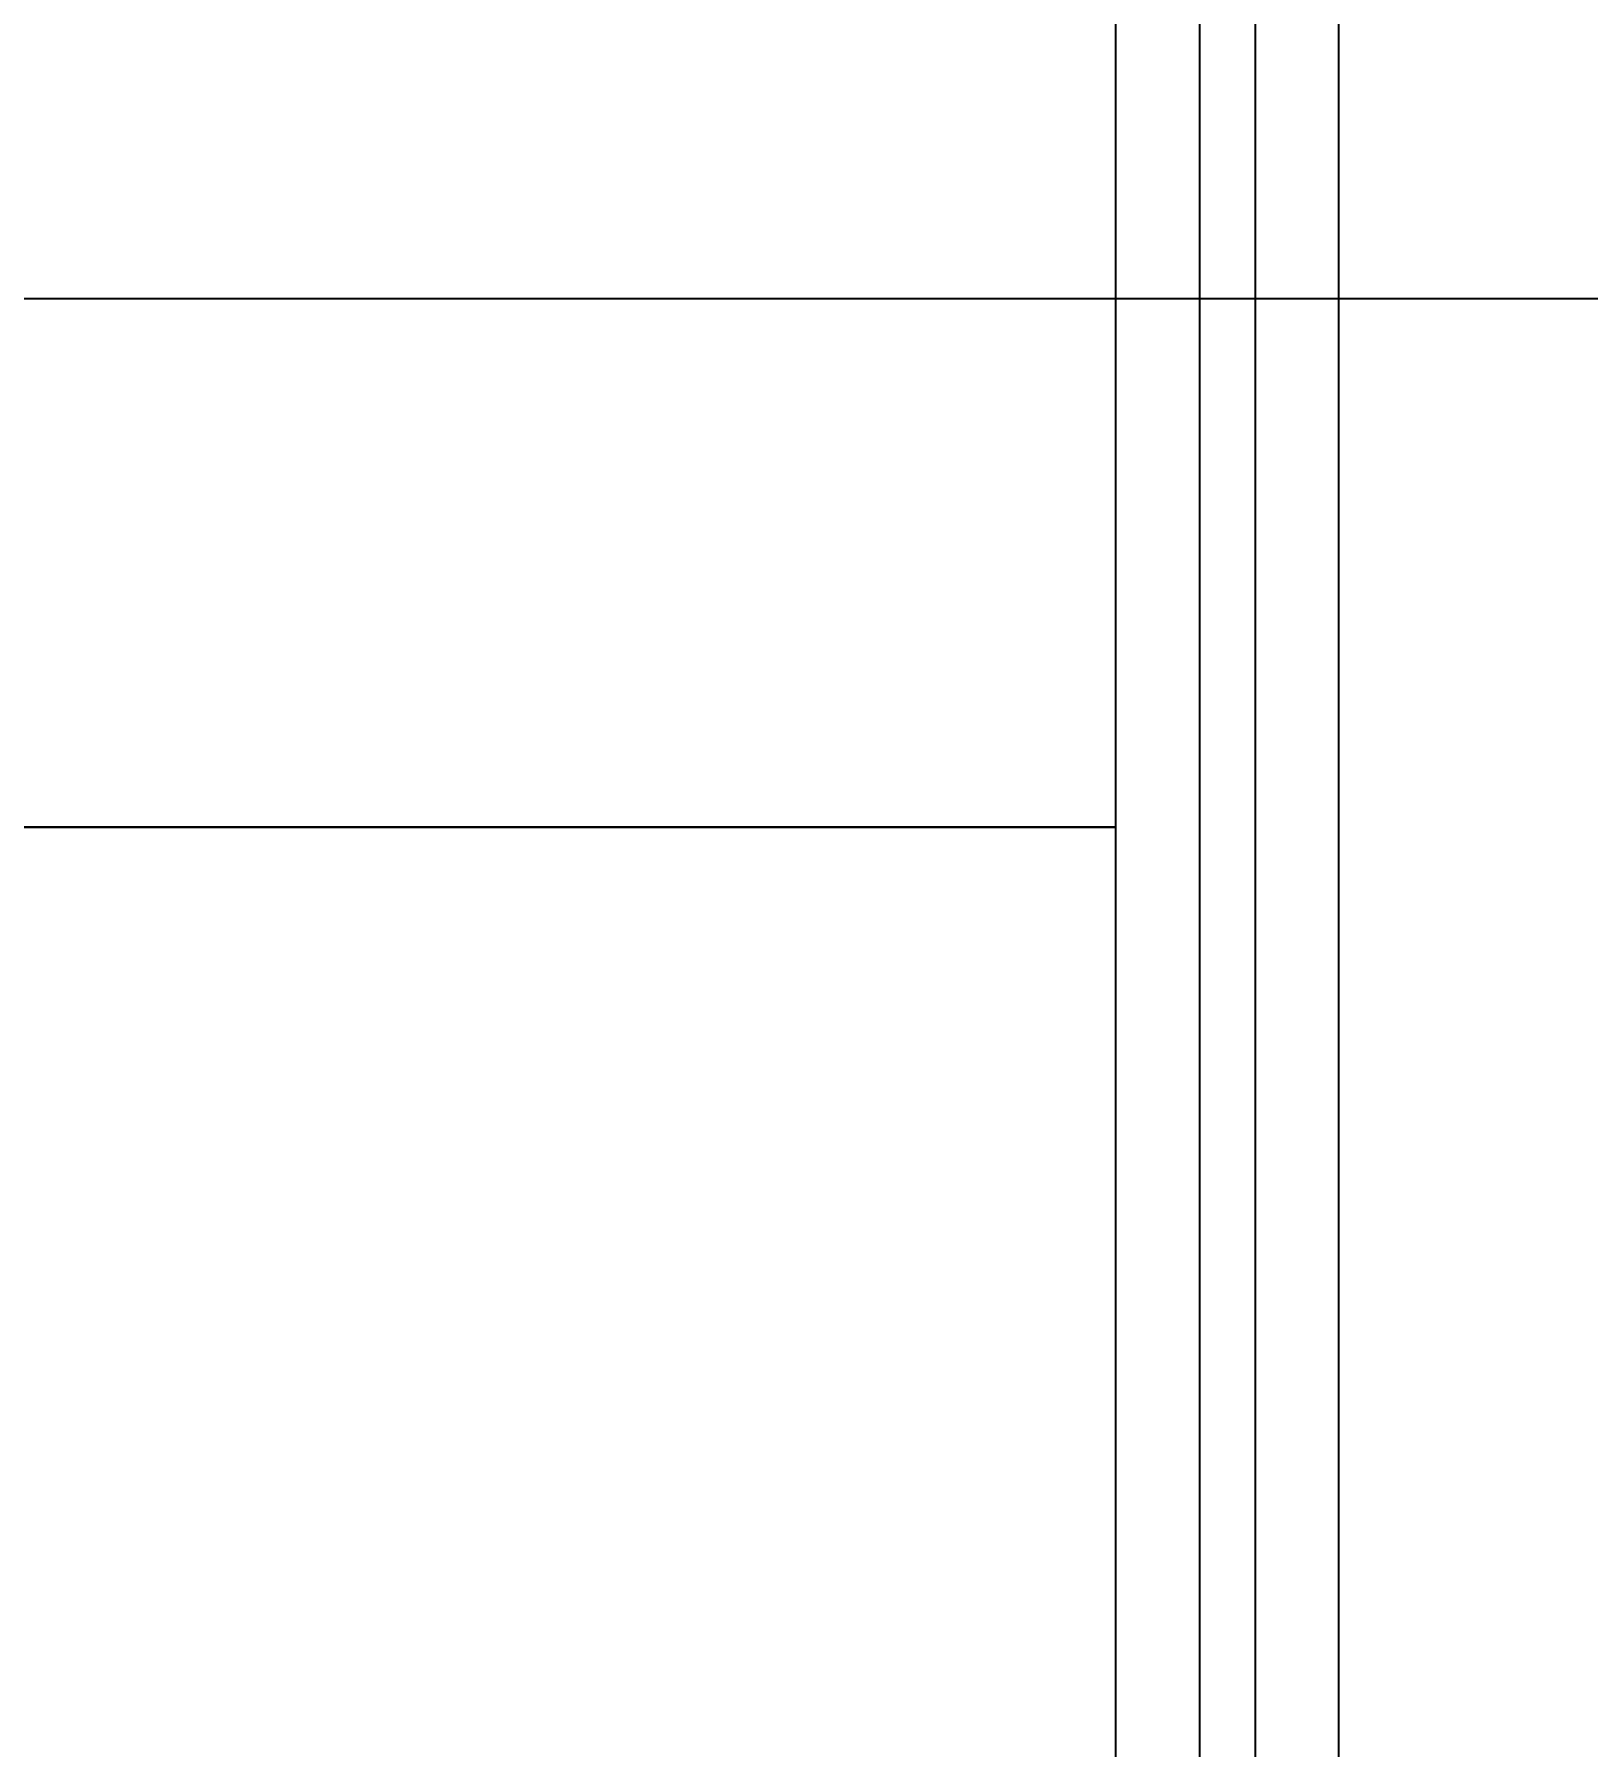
# Model space of a CAD drawing. Header units: metres. Extents: x 198 to 412, y -54 to 17.
# Drawn here: x 263.4233 to 263.7016, y -25.4225 to -25.1155 of the extents above; entities that cross this region are included whole.
import ezdxf
from ezdxf import colors
from ezdxf.entities.mleader import LeaderData, LeaderLine
from ezdxf.math import Vec2, Vec3

# ---------------------------------------------------------------- set-up
doc = ezdxf.new("R2010")
doc.units = ezdxf.units.M
doc.header["$LTSCALE"] = 10
for name, color, linetype in [('A-ABERTURAS', 2, 'Continuous'), ('A-TEXTOS', 2, 'Continuous'), ('TM-REVEST', 252, 'Continuous')]:
    doc.layers.add(name, color=color, linetype=linetype)
doc.styles.add('ARIAL', font='arial.ttf')

msp = doc.modelspace()

# ---------------------------------------------------------------- linework, layer by layer
at = {"layer": 'A-ABERTURAS', "color": 1}
for points in [[(263.617, -24.08767), (263.617, -26.15767), (263.657, -26.15767)], [(263.657, -26.15767), (263.657, -24.08767)], [(263.632, -24.10767), (263.632, -26.12767), (263.672, -26.12767)], [(263.642, -24.10767), (263.642, -26.12767), (263.682, -26.12767)]]:
    msp.add_lwpolyline(points, dxfattribs=at)
at = {"layer": 'TM-REVEST'}
for points in [[(263.18828, -25.25767), (263.18828, -24.65767), (263.617, -24.65767), (263.617, -25.25767), (263.19828, -25.25767)], [(263.18828, -25.85767), (263.18828, -25.25767), (263.617, -25.25767), (263.617, -25.85767), (263.19828, -25.85767)]]:
    msp.add_lwpolyline(points, dxfattribs=at)

# ---------------------------------------------------------------- leaders
at = {"layer": 'A-TEXTOS'}
ml = msp.add_multileader_mtext('Standard', dxfattribs=at)
ml.set_content('4', color=256, style='ARIAL')
ml.set_leader_properties(color=1)
ml.build(insert=Vec2(0, 0))
ml.multileader.update_dxf_attribs({"has_text_frame": 1, "arrow_head_size": 0.08, "scale": 0.02})
ctx = ml.context
ctx.base_point, ctx.scale, ctx.char_height, ctx.arrow_head_size, ctx.landing_gap_size, ctx.plane_origin = Vec3(265.96724, -25.16289, 0), 0.02, 0.08, 0.08, 0.04, Vec3(263.36384, -25.16289, 0)
notes = []
notes.append((ctx, [(0, (1, 1, 0), (265.68764, -25.16289, 0), (1, 0), 0.2796, [(0, [(263.28486, -25.16289, 0)], 0, [])])]))
ctx.mtext.insert, ctx.mtext.flow_direction = Vec3(266.00724, -25.12289, 0), 5
for ctx, leaders in notes:
    for number, flags, end, landing, length, lines in leaders:
        leader = LeaderData()
        leader.index, (leader.has_last_leader_line, leader.has_dogleg_vector, leader.attachment_direction) = number, flags
        leader.last_leader_point, leader.dogleg_vector, leader.dogleg_length = Vec3(end), Vec3(landing), length
        for number, points, colour, breaks in lines:
            line = LeaderLine()
            line.index, line.vertices, line.color, line.breaks = number, Vec3.list(points), colors.encode_raw_color(colour), breaks
            leader.lines.append(line)
        ctx.leaders.append(leader)

doc.saveas('drawing.dxf')
